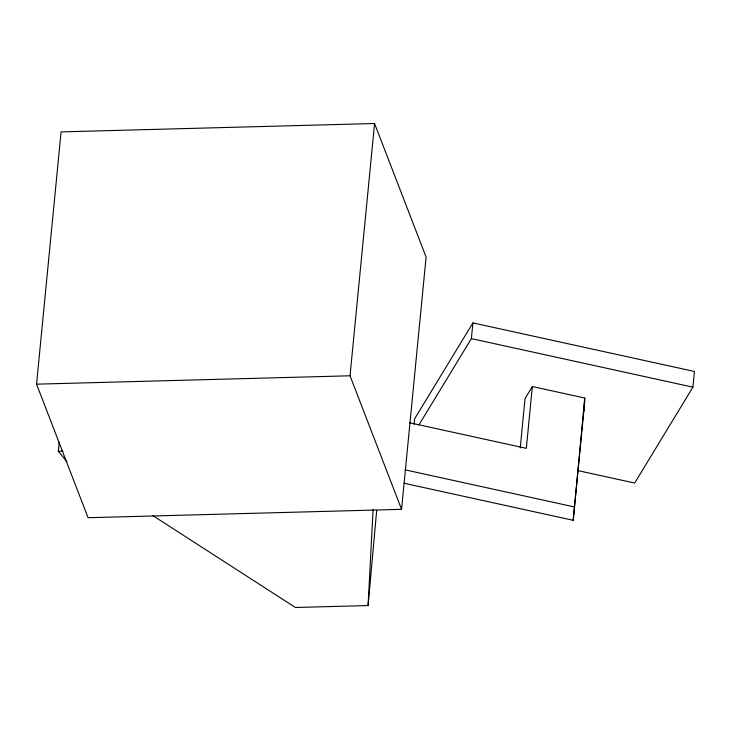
<?xml version="1.0" encoding="UTF-8"?>
<svg xmlns="http://www.w3.org/2000/svg" width="731" height="731" viewBox="0 0 731 731"><rect width="100%" height="100%" fill="white"/><g stroke="black" fill="none" stroke-linecap="round" stroke-linejoin="round"><path stroke-width="1.1" d="M152.916 515.647L295.406 607.488L368.086 605.551L373.084 509.47M404.024 483.228L573.205 520.308L584.754 398.029L532.342 386.535L525.041 398.559L520.234 447.993M583.795 411.434L584.754 398.029M376.703 510.339L368.086 605.551M36.55 384.168L61.084 131.891L374.574 123.512L426.1 257.047L401.566 509.333L88.076 517.712L36.55 384.168L350.03 375.789L401.566 509.333M66.832 461.626L58.325 451.21L59.202 442.154M350.03 375.789L374.574 123.512M414.093 424.391L414.641 418.79L472.902 322.91L694.45 371.467L692.924 387.165L634.663 483.045L577.883 470.6M419 424.802L471.376 338.608L472.902 322.91M532.342 386.535L526.329 448.341L409.543 422.746M573.205 520.308L584.106 408.273M584.617 403L584.818 400.899M58.325 451.21L62.857 451.064M471.376 338.608L692.924 387.165M404.983 469.823L574.164 506.894"/></g></svg>
